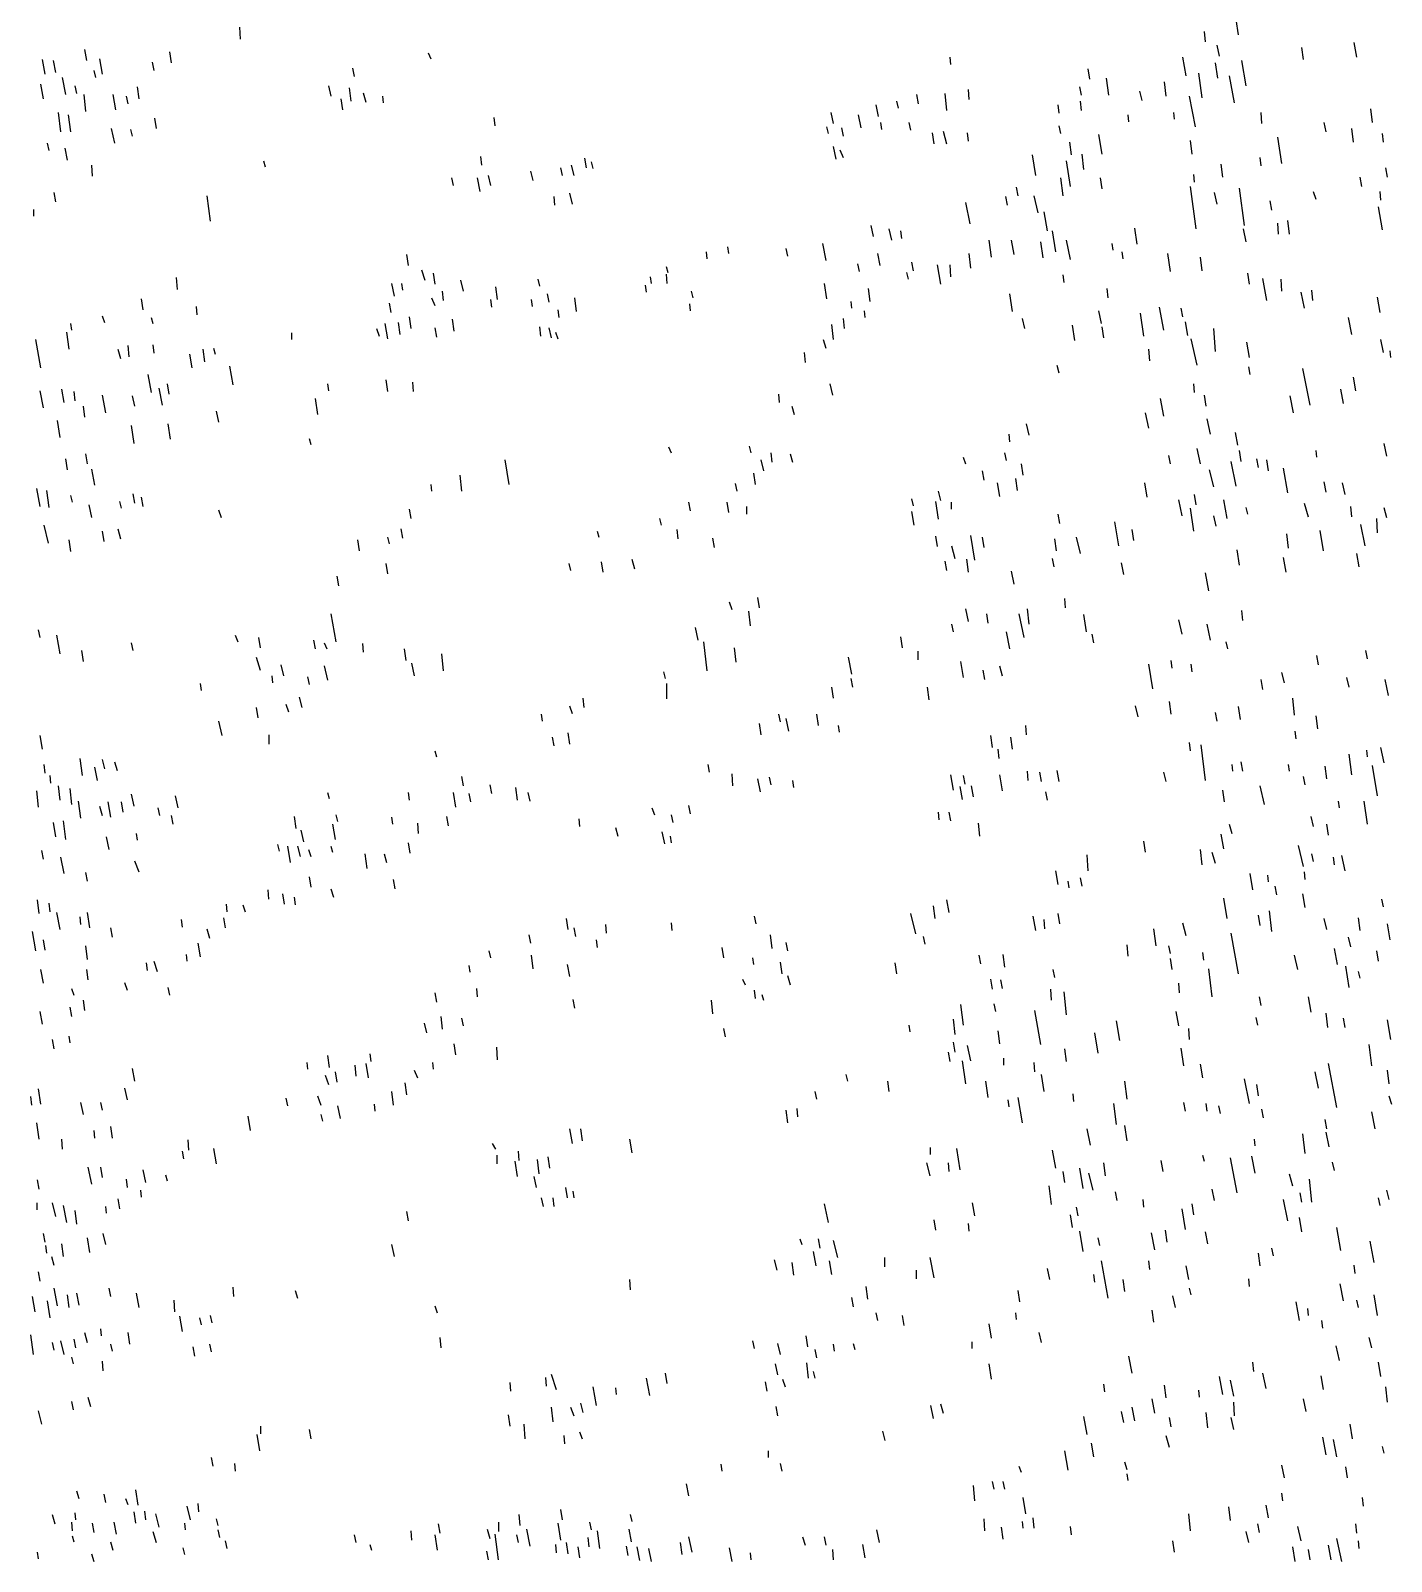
# Model space of a CAD drawing. Extents: x 0 to 599, y 0 to 600.
# Drawn here: x 0.2 to 299.5, y 0.2 to 336.8 of the extents above; entities that cross this region are included whole.
import ezdxf

# ---------------------------------------------------------------- set-up
doc = ezdxf.new("R2010")
doc.units = 0
doc.header["$MEASUREMENT"] = 0
doc.layers.add('LIMESTONE_FSET5', color=74, linetype='CONTINUOUS')

msp = doc.modelspace()

# ---------------------------------------------------------------- linework, layer by layer
at = {"layer": 'LIMESTONE_FSET5'}
for p, q in [((46.1, 337.54), (46.28, 334.91)), ((265.24, 339.22), (265.79, 335.85)), ((258.29, 336.6), (258.48, 334.35)), ((261.04, 333.6), (261.59, 331.17)), ((291.22, 334.17), (291.77, 330.98)), ((2.74, 330.42), (3.29, 327.24)), ((5.12, 330.23), (5.67, 327.61)), ((12.07, 332.67), (12.44, 330.23)), ((15.37, 330.61), (15.91, 327.24)), ((30.73, 332.11), (31.1, 329.67)), ((87.62, 331.92), (88.17, 330.61)), ((202.32, 330.98), (202.5, 329.3)), ((253.54, 330.98), (254.27, 326.86)), ((266.52, 330.23), (267.44, 324.62)), ((279.7, 333.04), (280.06, 330.42)), ((14.09, 327.99), (14.45, 326.49)), ((26.89, 329.86), (27.26, 327.99)), ((70.98, 328.55), (71.34, 326.68)), ((232.68, 328.36), (233.05, 326.12)), ((257.01, 327.43), (257.74, 322)), ((260.67, 329.67), (261.22, 326.3)), ((263.78, 326.86), (264.88, 320.87)), ((2.38, 324.99), (2.93, 321.81)), ((7.13, 326.49), (7.87, 322.75)), ((9.88, 324.62), (10.24, 322.93)), ((23.6, 324.43), (23.96, 321.81)), ((65.67, 324.62), (66.22, 322.37)), ((70.24, 324.24), (70.61, 321.25)), ((206.34, 323.87), (206.52, 321.62)), ((230.85, 324.43), (231.22, 322.56)), ((236.71, 326.3), (237.26, 322.56)), ((244.02, 323.49), (244.57, 321.44)), ((249.51, 325.55), (249.88, 322.37)), ((11.89, 322.75), (12.26, 319)), ((18.29, 322.75), (18.84, 319.38)), ((21.22, 322.37), (21.59, 320.69)), ((68.41, 321.81), (68.78, 319.38)), ((73.35, 323.12), (73.9, 321.06)), ((77.56, 322.37), (77.74, 320.87)), ((186.04, 320.5), (186.59, 317.88)), ((190.61, 321.25), (190.98, 319.75)), ((195, 322.75), (195.37, 320.69)), ((201.22, 322.93), (201.59, 319.19)), ((226.1, 320.5), (226.28, 318.63)), ((231.04, 321.25), (231.22, 319.19)), ((255, 322.37), (256.28, 315.63)), ((6.22, 318.81), (6.77, 314.51)), ((8.41, 318.25), (8.96, 314.51)), ((27.44, 317.5), (27.8, 315.26)), ((102.07, 317.69), (102.26, 315.82)), ((176.16, 318.81), (176.71, 316.38)), ((182.2, 318.25), (182.74, 315.44)), ((187.13, 316.57), (187.32, 315.07)), ((193.35, 316.57), (193.72, 314.88)), ((241.46, 318.25), (241.65, 316.76)), ((251.52, 318.81), (251.71, 317.32)), ((270.73, 318.81), (270.91, 316.38)), ((284.63, 316.57), (285, 314.51)), ((294.88, 319.56), (295.24, 316.57)), ((17.93, 315.26), (18.66, 312.07)), ((22.13, 315.07), (22.5, 313.57)), ((175.24, 315.63), (175.61, 314.13)), ((178.54, 315.44), (178.9, 313.57)), ((198.48, 314.32), (198.84, 311.89)), ((200.85, 314.7), (201.59, 311.89)), ((206.16, 314.32), (206.34, 312.45)), ((226.28, 315.82), (226.65, 314.13)), ((235.06, 313.95), (235.79, 309.64)), ((274.39, 313.39), (275.3, 307.58)), ((290.67, 315.26), (291.04, 312.26)), ((297.44, 314.13), (297.62, 312.26)), ((3.84, 312.07), (4.21, 310.39)), ((7.68, 310.95), (8.23, 308.33)), ((176.71, 311.33), (177.26, 308.52)), ((178.17, 310.58), (178.9, 308.89)), ((228.66, 312.26), (229.02, 309.45)), ((255.18, 312.64), (255.55, 309.64)), ((13.54, 307.21), (13.72, 304.77)), ((51.4, 308.14), (51.77, 306.83)), ((99.15, 309.08), (99.33, 307.21)), ((116.71, 306.65), (117.07, 304.96)), ((119.09, 307.21), (119.63, 304.96)), ((122.01, 308.71), (122.38, 306.65)), ((123.48, 307.96), (123.84, 306.46)), ((220.43, 309.45), (221.16, 304.96)), ((227.93, 308.14), (228.84, 302.53)), ((231.4, 309.64), (231.77, 306.27)), ((261.95, 307.39), (262.32, 304.59)), ((270.55, 308.89), (270.73, 307.02)), ((298.17, 306.65), (298.54, 304.59)), ((92.74, 304.4), (93.11, 302.71)), ((98.41, 304.4), (98.96, 301.4)), ((100.79, 304.96), (101.34, 302.71)), ((110.12, 305.9), (110.67, 303.84)), ((226.65, 304.4), (227.2, 300.47)), ((235.43, 304.4), (235.79, 301.97)), ((255.91, 305.15), (256.1, 303.46)), ((292.5, 304.59), (292.87, 302.53)), ((5.3, 301.22), (5.67, 299.16)), ((38.96, 300.47), (39.7, 294.85)), ((115.24, 300.28), (115.43, 298.41)), ((118.72, 301.03), (119.27, 298.6)), ((214.57, 300.28), (214.94, 298.41)), ((216.95, 302.34), (217.32, 300.47)), ((220.79, 300.47), (221.71, 296.72)), ((255.18, 302.53), (256.46, 293.17)), ((260.49, 301.22), (261.04, 298.6)), ((265.98, 302.15), (267.07, 293.92)), ((282.26, 301.4), (282.8, 299.72)), ((296.89, 301.4), (297.07, 299.53)), ((0.91, 295.98), (0.91, 297.47)), ((205.79, 298.97), (206.71, 294.29)), ((222.99, 296.91), (223.72, 292.79)), ((272.74, 299.34), (273.11, 297.29)), ((296.52, 298.03), (297.44, 292.98)), ((184.94, 293.92), (185.49, 291.48)), ((188.96, 293.17), (189.51, 290.73)), ((242.93, 293.35), (243.48, 289.8)), ((266.89, 293.17), (267.44, 290.36)), ((274.39, 294.48), (274.57, 292.04)), ((276.59, 295.04), (276.95, 292.04)), ((174.33, 289.98), (175.06, 286.24)), ((191.52, 292.79), (191.71, 291.11)), ((210.91, 290.73), (211.46, 286.99)), ((215.85, 290.73), (216.4, 287.55)), ((222.26, 290.36), (222.8, 286.8)), ((224.82, 292.79), (225.55, 288.11)), ((227.93, 290.73), (228.84, 286.43)), ((237.99, 289.98), (238.17, 288.49)), ((82.87, 287.55), (83.23, 285.12)), ((148.72, 288.11), (148.9, 286.61)), ((153.48, 289.24), (153.66, 287.74)), ((166.28, 288.86), (166.65, 287.18)), ((186.4, 287.74), (186.95, 285.12)), ((206.52, 287.74), (206.89, 284.56)), ((240.18, 288.11), (240.37, 286.61)), ((250.24, 287.74), (250.79, 283.81)), ((257.38, 286.99), (257.74, 283.99)), ((86.16, 284.18), (86.89, 281.93)), ((88.72, 283.43), (89.09, 281)), ((139.94, 284.93), (140.3, 283.62)), ((139.94, 283.24), (140.12, 281.19)), ((182.01, 285.49), (182.38, 283.81)), ((192.8, 283.62), (193.17, 282.12)), ((193.9, 285.87), (194.27, 283.99)), ((199.57, 285.3), (200.3, 281)), ((202.32, 285.3), (202.5, 282.68)), ((227.2, 283.06), (227.38, 281.37)), ((267.8, 283.43), (268.17, 281)), ((32.2, 282.5), (32.38, 279.88)), ((79.57, 281.19), (80.12, 278.38)), ((81.77, 281.19), (81.95, 279.69)), ((90.73, 279.5), (90.91, 277.44)), ((94.76, 281.93), (95.3, 279.5)), ((102.44, 280.44), (102.8, 277.63)), ((111.77, 282.12), (112.13, 280.62)), ((135.37, 280.81), (135.55, 279.31)), ((136.46, 282.68), (136.65, 281.19)), ((145.43, 279.5), (145.79, 278)), ((174.7, 281.19), (175.24, 277.82)), ((184.39, 280.06), (184.76, 277.25)), ((236.89, 280.06), (237.07, 278)), ((271.1, 282.31), (272.01, 277.44)), ((275.12, 282.12), (275.3, 279.5)), ((281.89, 279.69), (282.07, 277.44)), ((24.51, 277.82), (24.88, 275.38)), ((36.59, 276.13), (36.77, 274.26)), ((79.02, 276.88), (79.39, 274.82)), ((88.35, 278), (89.09, 276.32)), ((101.34, 277.63), (101.52, 275.94)), ((110.3, 277.63), (110.49, 276.13)), ((113.78, 278.94), (114.15, 277.07)), ((119.82, 278), (120.18, 275.01)), ((145.06, 276.69), (145.24, 275.2)), ((180.55, 277.25), (180.73, 275.76)), ((215.49, 278.94), (216.04, 275.01)), ((279.51, 279.31), (280.24, 275.76)), ((296.34, 278.19), (296.89, 274.82)), ((15.91, 274.07), (16.46, 272.57)), ((26.71, 273.7), (27.07, 272.39)), ((83.41, 273.88), (83.78, 271.26)), ((92.93, 273.32), (93.29, 270.7)), ((116.16, 275.38), (116.34, 273.7)), ((178.9, 273.51), (179.09, 271.26)), ((183.48, 275.2), (183.66, 273.7)), ((218.23, 273.51), (218.78, 271.26)), ((235.06, 275.2), (235.61, 272.39)), ((244.21, 274.63), (244.94, 269.58)), ((248.41, 275.94), (249.33, 270.89)), ((253.17, 275.76), (253.54, 273.88)), ((254.09, 272.76), (254.63, 269.77)), ((289.94, 273.7), (290.67, 269.95)), ((8.05, 270.51), (8.6, 266.77)), ((8.96, 272.39), (9.15, 270.89)), ((57.62, 268.83), (57.62, 270.33)), ((76.28, 271.26), (76.83, 269.58)), ((78.11, 272.39), (78.66, 269.02)), ((81.04, 272.57), (81.4, 269.95)), ((89.09, 271.45), (89.45, 269.39)), ((112.13, 271.64), (112.32, 269.58)), ((114.15, 271.45), (114.7, 269.2)), ((115.61, 270.51), (116.16, 269.02)), ((176.34, 272.2), (176.71, 268.83)), ((229.21, 272.01), (229.76, 268.64)), ((235.79, 271.64), (236.16, 269.2)), ((260.3, 271.26), (260.67, 266.21)), ((1.28, 268.83), (2.38, 262.65)), ((19.39, 266.77), (19.94, 264.71)), ((21.59, 267.52), (21.77, 265.09)), ((27.07, 267.71), (27.26, 265.83)), ((38.05, 266.77), (38.41, 263.96)), ((40.43, 266.96), (40.79, 265.65)), ((170.3, 266.02), (170.49, 263.78)), ((174.51, 268.83), (175.06, 266.96)), ((246.04, 266.77), (246.22, 264.15)), ((255.37, 269.02), (256.65, 263.21)), ((267.62, 268.27), (268.17, 264.9)), ((297.07, 268.83), (297.62, 266.02)), ((299.09, 266.4), (299.27, 264.9)), ((35.12, 265.65), (35.67, 262.65)), ((43.9, 263.03), (44.63, 258.91)), ((225.91, 263.21), (226.28, 261.53)), ((267.99, 262.84), (268.35, 261.15)), ((25.98, 261.15), (26.71, 257.22)), ((78.29, 260.03), (78.66, 257.41)), ((84.15, 259.47), (84.33, 257.41)), ((279.88, 262.46), (281.52, 254.42)), ((291.04, 260.59), (291.59, 257.6)), ((2.2, 257.6), (2.93, 253.85)), ((6.95, 257.97), (7.5, 254.98)), ((9.7, 257.41), (9.88, 255.35)), ((15.91, 256.66), (16.65, 252.73)), ((22.5, 256.47), (23.05, 254.23)), ((28.35, 258.16), (29.09, 254.42)), ((30.18, 259.1), (30.55, 256.85)), ((62.74, 255.91), (63.29, 252.36)), ((65.49, 259.1), (65.67, 257.6)), ((164.63, 256.85), (164.82, 254.98)), ((175.98, 259.1), (176.52, 256.66)), ((248.6, 255.91), (249.33, 251.98)), ((255.91, 259.1), (256.1, 257.22)), ((258.29, 256.66), (258.66, 254.23)), ((277.13, 256.47), (277.87, 252.73)), ((288.29, 257.97), (288.84, 254.79)), ((11.71, 254.23), (12.07, 251.79)), ((40.98, 253.1), (41.52, 250.67)), ((167.56, 254.23), (168.11, 252.36)), ((245.3, 252.73), (246.04, 249.36)), ((6.04, 251.05), (6.59, 247.3)), ((22.32, 249.92), (22.87, 245.99)), ((30.37, 250.3), (30.91, 246.93)), ((219.15, 250.3), (219.7, 247.86)), ((258.84, 251.42), (259.57, 248.05)), ((61.46, 247.11), (61.83, 245.8)), ((215.3, 248.05), (215.49, 246.37)), ((265.06, 248.42), (265.61, 245.62)), ((297.8, 245.99), (298.35, 243.18)), ((7.87, 242.62), (8.23, 240.19)), ((12.26, 243.74), (12.62, 241.5)), ((104.45, 242.43), (105.37, 237)), ((140.49, 245.24), (141.04, 243.93)), ((158.23, 245.43), (158.6, 243.93)), ((160.79, 242.43), (161.34, 240)), ((162.99, 243.93), (163.17, 241.87)), ((167.2, 243.74), (167.74, 241.87)), ((205.24, 243), (205.79, 241.5)), ((214.39, 243.93), (214.76, 242.25)), ((250.43, 243.37), (250.79, 241.5)), ((256.65, 244.87), (257.38, 241.5)), ((265.98, 244.49), (266.34, 242.06)), ((269.82, 242.62), (270.18, 240.75)), ((272.01, 242.43), (272.38, 240)), ((282.8, 244.49), (282.99, 243)), ((13.54, 240.37), (14.27, 236.82)), ((94.57, 239.06), (94.94, 235.51)), ((159.15, 239.44), (159.51, 237)), ((209.45, 240), (209.82, 237.94)), ((218.05, 241.5), (218.41, 239.06)), ((259.39, 240.19), (260.3, 236.44)), ((264.15, 242.06), (265.24, 236.63)), ((275.67, 240.56), (276.59, 235.13)), ((1.46, 236.07), (2.2, 232.14)), ((3.66, 235.69), (4.21, 231.95)), ((88.17, 237), (88.35, 235.51)), ((155.12, 237.19), (155.49, 235.51)), ((212.74, 237.38), (213.29, 234.38)), ((216.77, 238.32), (217.13, 235.69)), ((245.12, 237.38), (245.67, 234.2)), ((284.63, 237.57), (285, 235.32)), ((288.66, 237.38), (289.21, 234.76)), ((8.96, 234.57), (9.33, 233.07)), ((12.99, 232.51), (13.54, 229.7)), ((19.76, 233.26), (20.12, 231.76)), ((22.68, 234.95), (23.05, 232.89)), ((24.51, 234.2), (24.88, 232.14)), ((144.88, 233.07), (145.24, 231.2)), ((153.29, 233.07), (153.66, 230.83)), ((193.9, 233.82), (194.27, 232.32)), ((199.21, 233.26), (199.76, 229.33)), ((199.76, 235.51), (200.3, 233.45)), ((202.68, 231.58), (202.68, 233.07)), ((252.62, 233.63), (253.35, 230.08)), ((256.1, 234.76), (256.46, 232.51)), ((262.5, 233.63), (263.23, 229.52)), ((280.24, 232.89), (281.16, 229.89)), ((41.52, 231.39), (42.07, 229.7)), ((83.41, 231.58), (83.78, 229.52)), ((138.48, 229.52), (138.84, 228.02)), ((157.68, 230.45), (157.68, 232.14)), ((193.9, 231.01), (194.45, 228.02)), ((226.1, 230.45), (226.46, 228.39)), ((255.18, 231.76), (255.91, 226.71)), ((260.3, 230.08), (260.85, 227.83)), ((267.44, 231.95), (267.8, 230.45)), ((290.49, 232.14), (290.67, 229.89)), ((296.16, 229.52), (296.34, 226.33)), ((297.8, 231.95), (298.35, 229.7)), ((3.11, 228.02), (4.02, 224.09)), ((15.91, 226.71), (16.28, 224.46)), ((19.39, 227.27), (19.94, 225.02)), ((81.59, 227.27), (81.95, 225.21)), ((124.76, 226.71), (125.12, 225.4)), ((142.32, 227.08), (142.5, 225.02)), ((199.21, 225.59), (199.57, 223.34)), ((206.89, 225.77), (207.8, 220.34)), ((238.54, 228.77), (239.45, 223.53)), ((242.38, 227.08), (242.74, 224.65)), ((276.4, 226.15), (276.77, 222.96)), ((283.72, 226.9), (284.45, 222.4)), ((292.68, 228.21), (293.6, 223.53)), ((8.6, 224.84), (8.96, 222.22)), ((72.07, 224.84), (72.44, 222.4)), ((78.66, 225.4), (79.02, 223.9)), ((150.18, 225.21), (150.55, 223.15)), ((202.68, 223.53), (203.41, 220.72)), ((209.45, 225.4), (209.82, 223.15)), ((225.37, 225.02), (225.73, 222.4)), ((230.12, 225.4), (231.04, 221.84)), ((265.43, 222.59), (265.98, 219.22)), ((78.29, 219.59), (78.66, 217.35)), ((118.54, 219.59), (118.9, 218.1)), ((125.67, 219.97), (126.04, 217.72)), ((132.44, 220.53), (132.99, 218.47)), ((201.22, 220.16), (201.59, 218.1)), ((205.98, 220.53), (206.34, 217.72)), ((224.82, 220.72), (225.18, 218.85)), ((240, 219.78), (240.55, 217.16)), ((275.67, 220.9), (276.22, 217.72)), ((291.77, 221.84), (292.32, 218.85)), ((67.5, 216.79), (67.87, 214.73)), ((215.85, 217.91), (216.4, 215.1)), ((258.48, 217.54), (259.21, 213.6)), ((160.06, 212.11), (160.43, 209.86)), ((153.84, 211.17), (154.39, 209.49)), ((158.05, 209.11), (158.41, 205.93)), ((205.79, 209.67), (206.34, 206.86)), ((219.33, 209.67), (219.7, 206.3)), ((227.56, 211.92), (227.74, 209.86)), ((266.52, 209.3), (266.71, 207.05)), ((66.22, 208.55), (67.32, 202.37)), ((146.34, 205.55), (146.89, 202.75)), ((202.68, 206.3), (203.05, 204.62)), ((210.37, 208.55), (210.73, 206.49)), ((217.5, 208.55), (218.6, 203.31)), ((231.77, 208.36), (232.32, 204.62)), ((252.62, 207.24), (253.35, 204.06)), ((258.84, 206.3), (259.57, 202.75)), ((1.83, 204.99), (2.2, 203.31)), ((5.85, 203.87), (6.59, 199.75)), ((22.32, 202.18), (22.68, 200.5)), ((45.18, 203.87), (45.73, 202.37)), ((50.3, 203.31), (50.67, 201.06)), ((62.38, 202.75), (62.74, 200.87)), ((64.76, 202.18), (65.3, 200.87)), ((73.17, 202), (73.35, 200.12)), ((148.17, 202.37), (148.9, 196.01)), ((191.52, 203.49), (191.89, 201.06)), ((214.76, 204.62), (215.49, 200.87)), ((233.6, 204.06), (233.96, 202.18)), ((263.05, 202.37), (263.41, 200.87)), ((11.34, 200.5), (11.71, 198.07)), ((49.76, 199), (50.67, 196.19)), ((82.32, 200.87), (82.68, 198.25)), ((90.55, 199.75), (90.91, 196.01)), ((154.94, 201.06), (155.3, 197.88)), ((180, 199), (180.73, 195.26)), ((195.37, 198.44), (195.37, 200.31)), ((282.99, 199.38), (283.35, 197.32)), ((293.78, 200.5), (294.15, 198.63)), ((55.24, 197.32), (55.79, 194.88)), ((64.76, 197.13), (65.49, 193.95)), ((83.96, 197.69), (84.51, 194.88)), ((139.39, 195.82), (139.76, 194.32)), ((204.7, 198.07), (205.24, 194.51)), ((209.63, 196.19), (210, 194.13)), ((213.29, 197.13), (213.84, 194.88)), ((246.04, 197.5), (246.95, 192.07)), ((250.98, 198.25), (251.16, 196.57)), ((255.37, 197.5), (255.55, 195.82)), ((275.3, 195.63), (275.85, 193.39)), ((37.5, 193.2), (37.68, 191.7)), ((53.23, 194.88), (53.41, 193.39)), ((61.1, 194.7), (61.46, 193.01)), ((140.12, 189.83), (140.12, 193.2)), ((176.34, 192.45), (176.71, 190.02)), ((180.55, 194.32), (180.91, 192.45)), ((197.38, 192.45), (197.74, 189.64)), ((270.73, 194.13), (271.1, 191.89)), ((289.57, 194.51), (290.12, 192.45)), ((297.99, 194.13), (298.72, 190.58)), ((56.34, 188.71), (56.89, 187.02)), ((59.27, 190.2), (59.82, 187.96)), ((121.65, 190.02), (121.83, 187.96)), ((250.61, 189.27), (250.98, 186.46)), ((277.68, 190.02), (278.05, 186.27)), ((49.76, 187.96), (50.12, 185.71)), ((112.5, 186.46), (112.68, 184.96)), ((118.72, 188.33), (119.27, 186.65)), ((164.63, 186.46), (165, 184.77)), ((166.28, 185.52), (166.83, 182.71)), ((173.05, 186.46), (173.41, 184.02)), ((243.11, 188.33), (243.66, 185.9)), ((260.67, 186.83), (261.04, 184.96)), ((265.79, 188.14), (266.16, 185.34)), ((282.8, 186.08), (283.17, 183.28)), ((2.2, 181.78), (2.74, 178.78)), ((41.52, 184.96), (42.26, 181.78)), ((52.68, 179.91), (52.68, 181.97)), ((118.35, 182.34), (118.72, 179.91)), ((160.43, 184.4), (160.79, 181.97)), ((177.8, 184.02), (177.99, 182.53)), ((211.28, 181.78), (211.65, 179.16)), ((218.96, 184.02), (219.15, 181.97)), ((278.23, 182.71), (278.41, 181.03)), ((89.09, 178.41), (89.45, 177.1)), ((114.88, 181.4), (115.24, 179.53)), ((212.93, 178.78), (213.11, 176.72)), ((215.67, 181.4), (216.04, 178.78)), ((255, 180.28), (255.18, 178.41)), ((257.56, 179.72), (258.48, 171.86)), ((293.96, 178.6), (294.15, 177.1)), ((297.07, 179.16), (297.8, 175.79)), ((3.11, 175.41), (3.29, 173.54)), ((10.98, 176.72), (11.52, 172.98)), ((15.91, 176.54), (16.46, 174.48)), ((18.66, 175.98), (19.21, 174.1)), ((149.09, 175.41), (149.45, 173.73)), ((264.33, 175.41), (264.51, 173.92)), ((266.34, 175.98), (266.71, 173.92)), ((276.77, 175.41), (276.95, 173.92)), ((284.82, 175.04), (285.18, 172.23)), ((290.12, 177.66), (290.67, 173.17)), ((295.24, 175.23), (296.34, 168.49)), ((4.39, 172.98), (4.57, 171.29)), ((14.27, 174.85), (14.82, 171.86)), ((94.94, 172.79), (95.3, 170.73)), ((154.39, 173.35), (154.57, 170.73)), ((160.06, 172.23), (160.61, 169.42)), ((162.62, 172.61), (162.99, 170.92)), ((167.74, 171.86), (167.93, 170.36)), ((202.5, 173.17), (203.05, 169.8)), ((205.24, 172.98), (205.61, 171.11)), ((213.29, 173.17), (213.84, 169.61)), ((219.33, 173.92), (219.51, 171.86)), ((222.07, 173.73), (222.44, 171.67)), ((225.91, 174.1), (226.28, 171.67)), ((249.33, 173.73), (249.88, 171.67)), ((280.06, 172.79), (280.43, 170.92)), ((1.46, 169.61), (1.83, 166.05)), ((6.22, 170.73), (6.59, 167.55)), ((8.78, 170.17), (9.15, 166.61)), ((22.32, 168.86), (22.87, 166.24)), ((32.01, 168.49), (32.56, 165.87)), ((65.49, 169.24), (65.85, 167.93)), ((83.23, 169.24), (83.41, 167.55)), ((93.11, 169.24), (93.66, 166.05)), ((96.59, 169.05), (96.95, 167.18)), ((101.16, 170.92), (101.52, 169.05)), ((106.83, 170.36), (107.2, 167.55)), ((109.57, 169.24), (109.94, 167.36)), ((204.51, 170.55), (205.06, 167.74)), ((207.07, 170.73), (207.44, 168.3)), ((223.35, 169.42), (223.72, 167.55)), ((262.32, 169.8), (262.68, 167.18)), ((270.55, 170.73), (271.46, 166.61)), ((10.61, 167.36), (11.16, 163.62)), ((15.37, 166.24), (15.91, 164.18)), ((17.2, 167.18), (17.74, 163.81)), ((20.12, 167.18), (20.49, 164.93)), ((28.17, 165.87), (28.54, 164.18)), ((136.83, 165.87), (137.38, 164.37)), ((144.88, 166.43), (145.24, 164.56)), ((287.74, 167.36), (287.93, 165.87)), ((293.41, 167.36), (294.15, 162.31)), ((5.12, 162.68), (5.67, 159.5)), ((7.32, 163.06), (7.87, 158.94)), ((31.1, 164.18), (31.46, 162.31)), ((58.17, 163.99), (58.54, 161.37)), ((66.59, 162.31), (67.13, 158.94)), ((67.32, 164.37), (67.68, 162.87)), ((79.57, 163.81), (79.76, 162.31)), ((85.24, 162.5), (85.43, 160.25)), ((91.65, 163.99), (92.01, 161.93)), ((120.73, 163.43), (120.91, 161.75)), ((141.04, 164.37), (141.4, 162.68)), ((199.76, 164.93), (199.94, 163.24)), ((202.13, 164.93), (202.5, 163.06)), ((208.54, 162.5), (208.9, 159.69)), ((263.78, 162.31), (264.33, 160.25)), ((281.71, 163.99), (282.26, 161.75)), ((285.18, 162.31), (285.55, 159.88)), ((16.83, 159.5), (17.38, 156.69)), ((23.41, 160.25), (23.6, 158.75)), ((59.63, 161), (60.18, 158.38)), ((128.78, 161.56), (129.33, 159.69)), ((139.02, 160.62), (139.57, 158)), ((140.85, 159.69), (141.04, 158.19)), ((244.94, 158.56), (245.3, 156.13)), ((261.95, 160.06), (262.5, 156.88)), ((2.56, 156.51), (2.93, 154.63)), ((6.77, 155.01), (7.5, 151.45)), ((54.51, 157.82), (54.88, 156.32)), ((56.71, 157.44), (57.26, 153.88)), ((58.9, 157.44), (59.45, 155.2)), ((61.28, 156.69), (61.83, 155.2)), ((66.22, 157.44), (66.59, 156.13)), ((73.72, 155.76), (74.09, 152.57)), ((77.93, 155.76), (78.48, 153.88)), ((83.23, 158.19), (83.6, 155.94)), ((232.5, 155.57), (232.68, 152.01)), ((257.38, 156.69), (257.74, 153.32)), ((259.94, 156.13), (260.67, 153.7)), ((278.96, 157.63), (280.06, 152.95)), ((281.89, 155.76), (282.26, 154.07)), ((286.65, 155.01), (286.83, 153.32)), ((288.48, 155.38), (289.21, 152.01)), ((12.26, 151.64), (12.62, 149.77)), ((23.05, 154.26), (23.96, 151.83)), ((225.55, 152.01), (226.1, 149.02)), ((280.24, 151.83), (280.43, 150.14)), ((61.46, 150.7), (61.83, 148.46)), ((79.94, 150.14), (80.3, 148.08)), ((228.29, 149.77), (228.48, 148.27)), ((231.04, 150.51), (231.4, 148.64)), ((268.35, 151.45), (268.9, 147.89)), ((272.2, 151.08), (272.38, 149.58)), ((273.84, 148.64), (274.21, 146.77)), ((1.65, 145.65), (2.01, 142.65)), ((4.21, 144.9), (4.39, 143.03)), ((52.32, 147.89), (52.5, 145.83)), ((55.61, 146.96), (55.98, 144.71)), ((58.17, 146.21), (58.35, 144.52)), ((66.22, 148.08), (66.77, 146.21)), ((201.59, 145.65), (202.13, 142.84)), ((262.5, 146.02), (263.23, 141.53)), ((279.88, 146.96), (280.43, 143.96)), ((297.26, 145.83), (297.62, 144.15)), ((5.85, 142.84), (6.59, 139.1)), ((10.98, 141.9), (11.16, 140.22)), ((12.62, 142.84), (13.17, 139.47)), ((42.62, 141.72), (42.99, 139.47)), ((43.17, 144.71), (43.35, 143.03)), ((46.83, 144.52), (47.38, 143.03)), ((117.99, 141.53), (118.35, 139.1)), ((159.33, 142.09), (159.7, 140.41)), ((193.72, 142.65), (194.82, 138.16)), ((198.66, 144.34), (199.02, 141.53)), ((220.61, 142.09), (221.16, 138.91)), ((226.1, 142.65), (226.46, 140.41)), ((270.18, 142.28), (270.55, 140.03)), ((272.56, 143.21), (273.11, 138.72)), ((284.63, 141.53), (285.18, 139.1)), ((292.13, 141.72), (292.5, 138.91)), ((0.55, 138.72), (1.28, 134.41)), ((17.74, 139.47), (18.11, 137.41)), ((33.29, 141.34), (33.48, 139.66)), ((38.96, 139.28), (39.51, 137.22)), ((119.63, 139.47), (120, 137.6)), ((126.59, 140.22), (126.77, 138.35)), ((141.04, 140.59), (141.22, 138.91)), ((222.99, 141.34), (223.17, 139.28)), ((247.13, 139.28), (247.68, 135.54)), ((253.54, 140.59), (254.27, 137.78)), ((264.15, 138.35), (265.79, 129.36)), ((298.54, 140.41), (299.09, 136.85)), ((2.93, 136.85), (3.29, 134.6)), ((12.26, 135.54), (12.62, 132.54)), ((36.95, 136.1), (37.5, 133.1)), ((109.76, 137.97), (110.12, 136.1)), ((124.57, 136.85), (124.76, 135.16)), ((152.2, 135.16), (152.56, 132.92)), ((162.8, 137.97), (163.17, 134.98)), ((166.28, 136.29), (166.65, 134.41)), ((196.46, 137.6), (196.83, 135.91)), ((241.28, 135.73), (241.46, 133.29)), ((250.43, 135.54), (250.79, 133.85)), ((286.83, 134.98), (287.56, 131.42)), ((289.94, 137.41), (290.49, 135.35)), ((25.61, 131.79), (25.79, 130.11)), ((27.26, 132.17), (27.99, 129.92)), ((34.39, 133.67), (34.57, 132.17)), ((100.98, 134.41), (101.34, 132.92)), ((110.3, 133.48), (110.67, 130.48)), ((118.17, 131.42), (118.72, 128.8)), ((158.96, 132.92), (159.15, 131.42)), ((165, 131.98), (165.37, 129.36)), ((190.24, 131.79), (190.61, 129.36)), ((208.72, 133.48), (209.09, 131.61)), ((214.02, 133.67), (214.39, 130.86)), ((250.79, 132.73), (251.16, 130.3)), ((257.93, 134.04), (258.11, 132.36)), ((278.05, 133.48), (278.78, 130.3)), ((296.16, 134.41), (296.52, 132.17)), ((2.38, 130.3), (2.93, 127.3)), ((12.44, 130.3), (12.8, 128.05)), ((96.59, 131.23), (96.77, 129.73)), ((156.77, 128.24), (157.32, 126.93)), ((166.65, 128.99), (167.2, 126.93)), ((211.28, 128.24), (211.65, 125.99)), ((213.48, 128.05), (213.84, 126.18)), ((225, 130.3), (225.37, 128.61)), ((259.21, 130.48), (259.94, 124.31)), ((289.39, 131.05), (290.12, 126.37)), ((292.13, 129.92), (292.5, 128.42)), ((9.15, 126.18), (9.7, 124.68)), ((20.85, 127.49), (21.4, 125.8)), ((30.37, 126.37), (30.73, 124.68)), ((89.09, 125.24), (89.45, 123.18)), ((98.23, 126.18), (98.41, 124.31)), ((159.33, 125.8), (159.51, 123.93)), ((160.98, 124.87), (161.34, 123.56)), ((224.45, 125.99), (224.63, 123.56)), ((227.38, 125.43), (227.93, 120.37)), ((252.62, 127.3), (252.8, 125.24)), ((8.78, 122.06), (9.15, 120)), ((11.71, 123.56), (12.07, 121.31)), ((119.45, 123.74), (119.82, 121.87)), ((149.82, 123.56), (150.18, 120.56)), ((204.7, 122.62), (205.24, 118.13)), ((212.01, 122.81), (212.38, 121.12)), ((220.98, 121.31), (222.26, 113.82)), ((270.37, 124.31), (270.73, 122.43)), ((281.16, 124.31), (281.71, 120.94)), ((2.2, 121.12), (2.74, 118.32)), ((86.71, 118.5), (87.26, 116.44)), ((90.37, 120), (90.73, 117.19)), ((94.94, 119.63), (95.3, 117.94)), ((193.35, 118.13), (193.54, 116.63)), ((203.05, 119.44), (203.41, 116.07)), ((238.9, 119.06), (239.63, 114.76)), ((252.07, 121.12), (252.62, 117.94)), ((269.63, 119.81), (270, 118.13)), ((285, 120.75), (285.37, 117.57)), ((288.84, 119.63), (289.21, 117.57)), ((298.54, 119.25), (299.27, 114.95)), ((4.94, 114.95), (5.3, 112.89)), ((8.6, 115.69), (8.78, 114.2)), ((152.56, 117.38), (152.93, 115.51)), ((212.93, 116.82), (213.29, 114.01)), ((234.15, 116.44), (234.88, 111.95)), ((254.82, 117.38), (255, 114.95)), ((65.49, 111.39), (65.85, 108.77)), ((74.82, 111.76), (75, 110.08)), ((93.29, 114.01), (93.66, 111.58)), ((102.62, 113.26), (102.8, 110.45)), ((201.95, 112.14), (202.32, 110.08)), ((203.05, 114.38), (203.41, 112.14)), ((206.16, 113.63), (206.89, 110.27)), ((227.56, 112.89), (227.93, 110.08)), ((253.17, 113.07), (253.72, 109.14)), ((294.51, 113.82), (295.06, 109.14)), ((22.5, 108.58), (23.05, 105.77)), ((60.91, 109.89), (61.1, 108.39)), ((67.13, 107.83), (67.5, 105.59)), ((71.52, 109.33), (71.71, 106.9)), ((73.9, 109.7), (74.45, 106.52)), ((84.51, 108.21), (85.24, 106.52)), ((88.54, 109.89), (88.72, 108.39)), ((205.06, 110.27), (205.79, 105.21)), ((214.21, 109.33), (214.21, 110.83)), ((220.79, 109.89), (220.98, 107.83)), ((257.38, 109.52), (257.93, 106.52)), ((282.62, 107.83), (283.35, 104.27)), ((285.55, 109.7), (287.38, 99.97)), ((298.54, 108.21), (298.9, 105.21)), ((64.94, 107.08), (65.67, 105.02)), ((82.5, 105.4), (82.87, 102.78)), ((179.45, 107.27), (179.82, 105.77)), ((188.6, 105.77), (188.96, 103.53)), ((210.18, 105.77), (210.73, 102.22)), ((222.44, 107.27), (222.99, 103.53)), ((240.73, 105.77), (241.28, 101.84)), ((267.07, 106.33), (268.17, 100.9)), ((269.82, 105.02), (270.18, 102.59)), ((0.18, 102.4), (0.37, 100.53)), ((1.83, 104.09), (2.38, 100.72)), ((11.16, 101.09), (11.71, 98.47)), ((15.55, 101.09), (15.91, 99.41)), ((20.85, 104.27), (21.4, 101.65)), ((56.34, 102.03), (56.71, 100.34)), ((63.29, 102.59), (64.02, 100.53)), ((79.57, 103.53), (79.94, 100.53)), ((172.68, 103.53), (173.05, 101.84)), ((215.12, 101.65), (215.3, 100.16)), ((217.32, 102.22), (218.23, 96.6)), ((229.39, 102.96), (229.57, 101.28)), ((253.72, 101.09), (254.09, 99.22)), ((298.9, 102.59), (299.45, 100.72)), ((47.93, 98.1), (48.48, 94.91)), ((64.02, 98.47), (64.39, 96.97)), ((67.68, 100.34), (68.23, 97.54)), ((75.73, 100.72), (75.91, 99.22)), ((166.28, 99.41), (166.65, 96.6)), ((168.66, 99.78), (168.84, 97.91)), ((238.35, 100.9), (238.9, 96.22)), ((258.66, 100.9), (258.84, 99.22)), ((261.4, 100.34), (261.77, 98.66)), ((270.91, 99.59), (271.28, 97.72)), ((295.06, 99.03), (295.79, 95.29)), ((1.46, 96.6), (2.01, 93.04)), ((14.09, 94.91), (14.27, 93.23)), ((17.74, 95.85), (18.11, 93.23)), ((118.72, 95.29), (119.27, 92.11)), ((121.1, 95.29), (121.46, 92.67)), ((232.5, 95.29), (233.23, 91.73)), ((240.73, 96.04), (241.28, 92.67)), ((284.82, 97.35), (285.18, 95.29)), ((285, 94.54), (285.73, 91.36)), ((6.95, 93.04), (7.13, 90.8)), ((34.76, 92.85), (34.94, 90.61)), ((40.43, 90.98), (40.98, 87.61)), ((101.71, 92.11), (102.44, 90.8)), ((131.89, 93.04), (132.44, 90.05)), ((198.11, 89.67), (198.11, 91.17)), ((203.78, 90.98), (204.51, 86.3)), ((269.27, 93.04), (269.45, 91.54)), ((279.88, 94.17), (280.43, 89.86)), ((33.48, 90.42), (33.84, 88.74)), ((102.8, 87.61), (102.8, 89.49)), ((106.65, 88.17), (107.2, 84.8)), ((107.38, 90.42), (107.56, 88.36)), ((111.59, 88.55), (111.95, 85.37)), ((113.96, 89.11), (114.33, 86.68)), ((197.2, 87.8), (197.93, 84.99)), ((201.95, 87.8), (202.13, 85.93)), ((224.82, 90.61), (225.55, 86.68)), ((236.16, 87.8), (236.52, 84.99)), ((248.78, 88.36), (249.15, 85.93)), ((257.93, 89.49), (258.29, 88.17)), ((263.96, 88.92), (265.43, 81.25)), ((268.72, 89.3), (269.45, 85.55)), ((286.46, 87.99), (286.83, 86.12)), ((12.8, 86.86), (13.54, 83.12)), ((15.55, 86.86), (15.91, 84.62)), ((21.22, 84.24), (21.4, 82.37)), ((24.88, 86.3), (25.43, 83.49)), ((29.82, 85.18), (30.18, 83.87)), ((110.85, 84.8), (111.4, 82.37)), ((227.2, 85.93), (227.56, 83.49)), ((230.85, 86.68), (231.59, 82.18)), ((232.87, 85.55), (233.78, 81.81)), ((276.95, 85.37), (277.68, 82.75)), ((281.34, 84.24), (281.89, 79.19)), ((1.65, 84.06), (2.01, 82)), ((24.33, 81.81), (24.51, 80.31)), ((117.8, 82.37), (118.17, 80.12)), ((119.45, 81.62), (119.63, 80.12)), ((224.09, 82.75), (224.63, 78.63)), ((238.72, 81.44), (239.09, 79.56)), ((259.94, 82), (260.49, 79.56)), ((279.33, 81.25), (279.7, 79.19)), ((298.35, 81.81), (298.9, 79.75)), ((1.65, 77.5), (1.65, 79)), ((4.94, 79), (5.67, 76.01)), ((7.32, 78.44), (8.05, 74.7)), ((16.65, 78.25), (16.83, 76.76)), ((19.39, 79.94), (19.76, 77.69)), ((112.5, 80.12), (112.87, 78.25)), ((115.06, 80.12), (115.24, 78.25)), ((174.7, 78.81), (175.61, 74.7)), ((207.26, 79), (207.8, 76.19)), ((230.12, 78.07), (230.49, 76.19)), ((244.76, 79.75), (244.94, 78.07)), ((253.35, 77.69), (254.09, 73.2)), ((255.55, 78.81), (255.91, 76.38)), ((275.67, 79.75), (276.59, 75.07)), ((296.52, 80.12), (296.89, 78.44)), ((9.88, 77.32), (10.24, 74.32)), ((82.87, 77.13), (83.23, 75.07)), ((198.84, 75.26), (199.21, 73.01)), ((206.34, 74.51), (206.52, 72.82)), ((228.84, 76.38), (229.21, 73.57)), ((279.15, 75.82), (279.7, 72.64)), ((2.93, 72.26), (3.29, 70.39)), ((12.62, 71.33), (13.17, 68.14)), ((16.1, 72.26), (16.65, 69.83)), ((169.39, 71.14), (169.76, 69.83)), ((173.41, 71.14), (173.78, 69.08)), ((176.71, 70.76), (177.62, 67.02)), ((230.85, 72.82), (231.59, 68.33)), ((234.88, 71.33), (235.24, 69.64)), ((246.59, 72.45), (247.32, 68.71)), ((249.7, 73.01), (250.06, 70.39)), ((258.48, 72.64), (259.02, 70.02)), ((287.38, 73.57), (288.29, 68.52)), ((3.48, 69.64), (3.66, 67.96)), ((6.95, 70.02), (7.32, 67.21)), ((79.57, 69.83), (80.12, 67.21)), ((172.32, 68.33), (172.87, 65.15)), ((270.18, 67.96), (270.55, 65.15)), ((273.11, 69.08), (273.48, 67.39)), ((294.7, 70.58), (295.61, 65.9)), ((4.76, 67.21), (5.3, 65.34)), ((163.72, 66.46), (164.27, 64.21)), ((167.56, 65.9), (167.93, 63.09)), ((175.79, 66.27), (176.34, 63.28)), ((188.05, 64.96), (188.05, 67.02)), ((195, 62.34), (195, 64.21)), ((197.93, 67.02), (198.84, 62.53)), ((223.72, 64.59), (224.27, 62.15)), ((235.61, 66.27), (237.07, 58.03)), ((246.04, 66.27), (246.22, 64.4)), ((254.27, 65.15), (254.82, 62.15)), ((291.22, 65.34), (291.4, 63.46)), ((1.83, 63.84), (2.2, 61.78)), ((131.89, 62.15), (132.07, 59.91)), ((183.84, 60.66), (184.21, 57.85)), ((233.96, 63.28), (234.15, 61.59)), ((240.37, 62.15), (240.73, 59.53)), ((267.99, 62.34), (268.17, 60.66)), ((288.11, 61.22), (288.84, 57.47)), ((0.55, 58.41), (1.1, 55.04)), ((3.84, 57.47), (4.39, 53.73)), ((5.3, 60.28), (6.04, 56.35)), ((8.23, 58.78), (8.6, 55.98)), ((10.24, 59.16), (10.79, 56.54)), ((17.38, 60.28), (17.74, 58.41)), ((23.41, 59.16), (23.96, 55.98)), ((31.65, 57.66), (31.83, 55.04)), ((44.63, 60.47), (44.82, 58.41)), ((58.35, 59.72), (58.9, 58.03)), ((180.73, 58.22), (181.1, 56.16)), ((217.32, 59.72), (217.68, 57.29)), ((251.34, 58.6), (251.89, 55.98)), ((255, 60.28), (255.37, 58.78)), ((278.41, 57.29), (279.15, 53.17)), ((291.77, 57.66), (292.13, 55.98)), ((295.61, 58.78), (296.34, 54.29)), ((32.93, 54.1), (33.48, 50.73)), ((39.7, 54.29), (40.06, 52.61)), ((89.09, 56.35), (89.63, 54.85)), ((186.04, 54.85), (186.4, 53.17)), ((191.89, 54.29), (192.26, 52.04)), ((216.77, 54.85), (216.95, 53.35)), ((246.77, 55.41), (247.13, 52.79)), ((280.98, 55.79), (281.16, 54.29)), ((12.07, 50.55), (12.62, 48.3)), ((15.55, 51.29), (15.73, 49.8)), ((21.59, 50.55), (21.95, 47.93)), ((37.32, 53.73), (37.68, 52.23)), ((210.91, 52.42), (211.46, 49.24)), ((221.89, 50.55), (222.44, 48.3)), ((284.09, 53.17), (284.27, 51.48)), ((0.18, 49.98), (0.73, 45.68)), ((4.94, 48.3), (5.3, 46.61)), ((6.77, 48.67), (7.5, 45.68)), ((9.7, 49.05), (10.06, 47.18)), ((17.74, 47.93), (18.11, 46.43)), ((35.85, 47.36), (36.22, 45.3)), ((39.51, 47.93), (39.88, 46.24)), ((90.18, 49.42), (90.37, 47.18)), ((158.96, 48.67), (159.33, 46.99)), ((164.45, 48.11), (165, 45.68)), ((170.67, 49.8), (171.04, 47.36)), ((176.71, 47.93), (176.89, 46.43)), ((181.1, 48.11), (181.46, 46.8)), ((207.26, 46.99), (207.26, 48.49)), ((287.2, 47.55), (287.93, 44.37)), ((294.51, 49.42), (295.06, 47.18)), ((9.15, 45.12), (9.51, 43.62)), ((15.91, 44.18), (16.1, 42.12)), ((170.85, 43.81), (171.22, 40.44)), ((172.68, 46.8), (173.05, 44.93)), ((241.65, 45.3), (242.38, 41.56)), ((268.9, 43.99), (269.09, 41.93)), ((296.52, 43.99), (297.07, 40.81)), ((113.41, 40.62), (113.6, 38.75)), ((114.7, 41.37), (115.79, 38)), ((135.55, 40.44), (136.28, 36.69)), ((139.76, 41.56), (140.12, 39.31)), ((163.9, 43.62), (164.45, 41.19)), ((172.32, 41.93), (172.68, 40.44)), ((210.91, 43.62), (211.46, 40.25)), ((261.59, 40.81), (262.32, 36.88)), ((271.1, 41.56), (271.83, 38.19)), ((283.9, 41), (284.45, 38)), ((105.55, 39.5), (105.73, 37.63)), ((123.84, 38.56), (124.57, 34.45)), ((128.78, 38.38), (128.96, 36.88)), ((161.71, 39.69), (162.07, 37.63)), ((165.55, 40.25), (166.1, 38.56)), ((236.16, 39.13), (236.34, 37.44)), ((249.51, 38.94), (249.88, 36.13)), ((257.01, 37.82), (257.2, 36.32)), ((263.96, 40.06), (264.7, 36.51)), ((298.17, 38.56), (298.54, 35.19)), ((9.15, 35.38), (9.51, 33.51)), ((12.8, 36.32), (13.35, 34.26)), ((114.7, 34.07), (115.06, 30.89)), ((118.9, 34.07), (119.63, 32.2)), ((121.1, 35.01), (121.65, 32.95)), ((164.09, 34.26), (164.45, 32.2)), ((198.11, 34.45), (198.66, 31.64)), ((200.3, 34.82), (200.85, 32.76)), ((242.38, 34.07), (242.93, 31.08)), ((246.77, 35.94), (247.32, 32.76)), ((264.7, 35.19), (264.88, 32.2)), ((280.06, 35.94), (280.61, 33.14)), ((1.83, 33.32), (2.56, 30.33)), ((105.18, 32.39), (105.55, 29.95)), ((108.66, 30.33), (108.84, 27.15)), ((231.77, 32.01), (232.5, 28.08)), ((240, 33.14), (240.55, 30.7)), ((250.61, 31.83), (250.98, 29.77)), ((258.66, 32.95), (259.02, 29.58)), ((264.15, 31.83), (264.7, 29.2)), ((290.3, 30.33), (290.85, 27.15)), ((49.94, 28.08), (50.49, 24.52)), ((50.85, 28.27), (50.85, 29.95)), ((61.46, 29.2), (61.83, 27.15)), ((117.44, 27.89), (117.62, 26.02)), ((120.91, 28.64), (121.46, 27.15)), ((187.5, 28.83), (188.05, 26.77)), ((249.88, 27.89), (250.61, 25.27)), ((284.27, 27.52), (285, 23.59)), ((286.65, 26.96), (287.38, 23.21)), ((162.44, 23.03), (162.44, 24.52)), ((227.56, 24.52), (228.29, 20.22)), ((233.41, 26.21), (233.96, 23.21)), ((297.44, 25.46), (297.8, 23.96)), ((39.88, 23.03), (40.24, 21.15)), ((45, 21.72), (45.18, 20.03)), ((152.01, 21.53), (152.2, 20.03)), ((165, 21.72), (165.37, 20.03)), ((217.5, 21.15), (218.05, 19.84)), ((240.73, 22.09), (241.28, 20.41)), ((275.3, 21.34), (275.85, 18.53)), ((289.39, 20.97), (289.76, 18.53)), ((144.33, 17.22), (144.88, 14.6)), ((207.44, 16.85), (207.8, 13.48)), ((211.65, 17.78), (212.01, 16.1)), ((214.02, 17.78), (214.39, 16.1)), ((241.28, 19.47), (241.46, 17.97)), ((10.24, 15.73), (10.79, 14.04)), ((16.28, 14.98), (16.65, 13.1)), ((21.04, 14.04), (21.59, 12.73)), ((23.23, 15.91), (23.78, 12.54)), ((218.41, 14.23), (218.96, 10.67)), ((275.3, 15.16), (275.49, 13.48)), ((293.05, 14.23), (293.23, 12.36)), ((4.94, 10.48), (5.49, 8.42)), ((9.88, 10.86), (10.06, 9.36)), ((22.87, 11.05), (23.23, 8.61)), ((25.24, 11.23), (25.43, 9.36)), ((27.62, 10.67), (28.35, 7.68)), ((34.57, 12.36), (35.3, 9.36)), ((36.95, 12.92), (37.13, 11.05)), ((107.56, 10.48), (107.74, 8.05)), ((116.71, 11.61), (117.07, 9.36)), ((132.07, 10.48), (132.44, 8.99)), ((254.82, 10.67), (255.18, 6.93)), ((263.6, 12.17), (263.96, 9.17)), ((271.83, 12.54), (272.38, 9.73)), ((9.15, 8.8), (9.33, 6.93)), ((13.72, 8.61), (14.09, 6.55)), ((18.48, 8.8), (19.02, 6.18)), ((27.07, 6.74), (27.8, 4.31)), ((34.02, 8.61), (34.21, 7.11)), ((40.98, 9.55), (41.34, 8.05)), ((41.34, 7.11), (41.71, 5.43)), ((83.78, 6.93), (83.96, 4.87)), ((89.82, 8.42), (90.18, 6.37)), ((100.61, 7.3), (101.16, 5.24)), ((103.17, 6.74), (103.17, 8.8)), ((109.21, 7.3), (109.94, 3.56)), ((116.16, 8.61), (116.71, 4.87)), ((123.11, 8.8), (123.48, 7.11)), ((124.76, 6.93), (125.3, 3)), ((131.71, 7.3), (132.26, 4.49)), ((186.22, 7.11), (186.77, 4.31)), ((209.82, 9.55), (210, 6.93)), ((213.66, 7.68), (214.02, 5.05)), ((218.23, 8.99), (218.41, 7.49)), ((220.61, 9.73), (220.79, 7.49)), ((228.84, 7.86), (229.02, 5.99)), ((267.44, 6.74), (267.99, 4.31)), ((270, 8.42), (270.37, 6.55)), ((278.78, 7.86), (279.51, 4.68)), ((291.59, 8.42), (291.77, 6.37)), ((9.33, 5.8), (9.7, 4.49)), ((17.74, 4.49), (18.29, 2.62)), ((42.99, 4.68), (43.35, 3)), ((71.34, 5.99), (71.71, 4.31)), ((74.82, 3.93), (75.18, 2.62)), ((89.09, 5.99), (89.63, 2.62)), ((102.26, 6.18), (102.99, 0.56)), ((107.01, 5.99), (107.38, 4.31)), ((115.61, 3.93), (115.79, 2.06)), ((117.99, 4.31), (118.35, 1.87)), ((120.55, 3.37), (120.91, 0.94)), ((122.74, 5.43), (122.93, 3.37)), ((131.16, 3.56), (131.52, 1.5)), ((133.54, 3.37), (134.09, 0.37)), ((143.05, 4.31), (143.41, 1.68)), ((144.88, 5.62), (145.61, 2.25)), ((169.94, 5.62), (170.49, 3.74)), ((174.7, 5.62), (175.06, 3.74)), ((183.11, 3.93), (183.66, 0.94)), ((251.34, 4.68), (251.71, 2.25)), ((277.68, 3.37), (278.23, 0.19)), ((285.55, 3.74), (286.1, 0.56)), ((287.38, 5.24), (288.48, 0.19)), ((292.13, 4.68), (292.32, 3)), ((1.65, 2.25), (1.83, 0.75)), ((13.54, 1.87), (14.09, 0.19)), ((33.66, 3.18), (34.02, 1.68)), ((100.43, 2.43), (100.79, 0.56)), ((136.1, 3), (136.65, 0.19)), ((153.84, 3.18), (154.39, 0.19)), ((158.41, 2.06), (158.6, 0.56)), ((176.52, 2.81), (176.71, 0.56)), ((281.16, 2.81), (281.52, 0.56))]:
    msp.add_line(p, q, dxfattribs=at)

doc.saveas('drawing.dxf')
